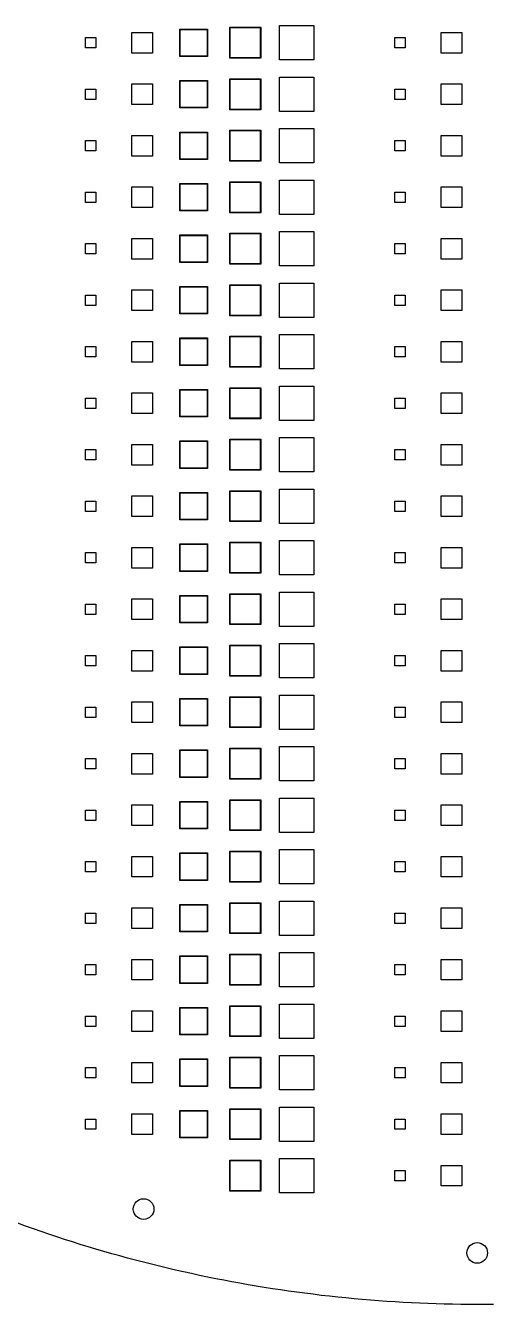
# Model space of a CAD drawing. Header units: millimetres. Extents: x -195 to 195, y -204 to 195.
# Drawn here: x -65.7 to 1.6, y -195 to -8.8 of the extents above; entities that cross this region are included whole.
import ezdxf

# ---------------------------------------------------------------- set-up
doc = ezdxf.new("R2010")
doc.units = ezdxf.units.MM
for name, color, linetype in [('M1', 1, 'Continuous'), ('M2', 30, 'Continuous'), ('NPTH', 9, 'Continuous'), ('OUTLINE', 7, 'Continuous')]:
    doc.layers.add(name, color=color, linetype=linetype)

msp = doc.modelspace()

# ---------------------------------------------------------------- linework, layer by layer
at = {"layer": 'M1'}
for points in [[(-39.3, -9.3), (-39.3, -13.2), (-43.2, -13.2), (-43.2, -9.3)], [(-31.55, -9.05), (-31.55, -13.45), (-35.95, -13.45), (-35.95, -9.05)], [(-28.75, -8.75), (-23.75, -8.75), (-23.75, -13.75), (-28.75, -13.75)], [(-55.5, -10.5), (-55.5, -12), (-57, -12), (-57, -10.5)], [(-50.25, -9.75), (-47.25, -9.75), (-47.25, -12.75), (-50.25, -12.75)], [(-10.5, -10.5), (-10.5, -12), (-12, -12), (-12, -10.5)], [(-5.25, -9.75), (-2.25, -9.75), (-2.25, -12.75), (-5.25, -12.75)], [(-35.95, -16.55), (-31.55, -16.55), (-31.55, -20.95), (-35.95, -20.95)], [(-28.75, -16.25), (-23.75, -16.25), (-23.75, -21.25), (-28.75, -21.25)], [(-57, -18), (-55.5, -18), (-55.5, -19.5), (-57, -19.5)], [(-50.25, -17.25), (-47.25, -17.25), (-47.25, -20.25), (-50.25, -20.25)], [(-39.3, -16.8), (-39.3, -20.7), (-43.2, -20.7), (-43.2, -16.8)], [(-10.5, -18), (-10.5, -19.5), (-12, -19.5), (-12, -18)], [(-5.25, -17.25), (-2.25, -17.25), (-2.25, -20.25), (-5.25, -20.25)], [(-35.95, -24.05), (-31.55, -24.05), (-31.55, -28.45), (-35.95, -28.45)], [(-23.75, -23.75), (-23.75, -28.75), (-28.75, -28.75), (-28.75, -23.75)], [(-55.5, -25.5), (-55.5, -27), (-57, -27), (-57, -25.5)], [(-47.25, -24.75), (-47.25, -27.75), (-50.25, -27.75), (-50.25, -24.75)], [(-39.3, -24.3), (-39.3, -28.2), (-43.2, -28.2), (-43.2, -24.3)], [(-10.5, -25.5), (-10.5, -27), (-12, -27), (-12, -25.5)], [(-2.25, -24.75), (-2.25, -27.75), (-5.25, -27.75), (-5.25, -24.75)], [(-35.95, -31.55), (-31.55, -31.55), (-31.55, -35.95), (-35.95, -35.95)], [(-23.75, -31.25), (-23.75, -36.25), (-28.75, -36.25), (-28.75, -31.25)], [(-57, -33), (-55.5, -33), (-55.5, -34.5), (-57, -34.5)], [(-47.25, -32.25), (-47.25, -35.25), (-50.25, -35.25), (-50.25, -32.25)], [(-43.2, -31.8), (-39.3, -31.8), (-39.3, -35.7), (-43.2, -35.7)], [(-10.5, -33), (-10.5, -34.5), (-12, -34.5), (-12, -33)], [(-2.25, -32.25), (-2.25, -35.25), (-5.25, -35.25), (-5.25, -32.25)], [(-35.95, -39.05), (-31.55, -39.05), (-31.55, -43.45), (-35.95, -43.45)], [(-23.75, -38.75), (-23.75, -43.75), (-28.75, -43.75), (-28.75, -38.75)], [(-55.5, -40.5), (-55.5, -42), (-57, -42), (-57, -40.5)], [(-47.25, -39.75), (-47.25, -42.75), (-50.25, -42.75), (-50.25, -39.75)], [(-39.3, -39.3), (-39.3, -43.2), (-43.2, -43.2), (-43.2, -39.3)], [(-10.5, -40.5), (-10.5, -42), (-12, -42), (-12, -40.5)], [(-5.25, -39.75), (-2.25, -39.75), (-2.25, -42.75), (-5.25, -42.75)], [(-31.55, -46.55), (-31.55, -50.95), (-35.95, -50.95), (-35.95, -46.55)], [(-23.75, -46.25), (-23.75, -51.25), (-28.75, -51.25), (-28.75, -46.25)], [(-57, -48), (-55.5, -48), (-55.5, -49.5), (-57, -49.5)], [(-50.25, -47.25), (-47.25, -47.25), (-47.25, -50.25), (-50.25, -50.25)], [(-39.3, -46.8), (-39.3, -50.7), (-43.2, -50.7), (-43.2, -46.8)], [(-12, -48), (-10.5, -48), (-10.5, -49.5), (-12, -49.5)], [(-2.25, -47.25), (-2.25, -50.25), (-5.25, -50.25), (-5.25, -47.25)], [(-23.75, -53.75), (-23.75, -58.75), (-28.75, -58.75), (-28.75, -53.75)], [(-57, -55.5), (-55.5, -55.5), (-55.5, -57), (-57, -57)], [(-47.25, -54.75), (-47.25, -57.75), (-50.25, -57.75), (-50.25, -54.75)], [(-43.2, -54.3), (-39.3, -54.3), (-39.3, -58.2), (-43.2, -58.2)], [(-31.55, -54.05), (-31.55, -58.45), (-35.95, -58.45), (-35.95, -54.05)], [(-12, -55.5), (-10.5, -55.5), (-10.5, -57), (-12, -57)], [(-5.25, -54.75), (-2.25, -54.75), (-2.25, -57.75), (-5.25, -57.75)], [(-23.75, -61.25), (-23.75, -66.25), (-28.75, -66.25), (-28.75, -61.25)], [(-55.5, -63), (-55.5, -64.5), (-57, -64.5), (-57, -63)], [(-47.25, -62.25), (-47.25, -65.25), (-50.25, -65.25), (-50.25, -62.25)], [(-43.2, -61.8), (-39.3, -61.8), (-39.3, -65.7), (-43.2, -65.7)], [(-35.95, -61.55), (-31.55, -61.55), (-31.55, -65.95), (-35.95, -65.95)], [(-10.5, -63), (-10.5, -64.5), (-12, -64.5), (-12, -63)], [(-2.25, -62.25), (-2.25, -65.25), (-5.25, -65.25), (-5.25, -62.25)], [(-23.75, -68.75), (-23.75, -73.75), (-28.75, -73.75), (-28.75, -68.75)], [(-57, -70.5), (-55.5, -70.5), (-55.5, -72), (-57, -72)], [(-50.25, -69.75), (-47.25, -69.75), (-47.25, -72.75), (-50.25, -72.75)], [(-39.3, -69.3), (-39.3, -73.2), (-43.2, -73.2), (-43.2, -69.3)], [(-31.55, -69.05), (-31.55, -73.45), (-35.95, -73.45), (-35.95, -69.05)], [(-12, -70.5), (-10.5, -70.5), (-10.5, -72), (-12, -72)], [(-2.25, -69.75), (-2.25, -72.75), (-5.25, -72.75), (-5.25, -69.75)], [(-23.75, -76.25), (-23.75, -81.25), (-28.75, -81.25), (-28.75, -76.25)], [(-55.5, -78), (-55.5, -79.5), (-57, -79.5), (-57, -78)], [(-47.25, -77.25), (-47.25, -80.25), (-50.25, -80.25), (-50.25, -77.25)], [(-39.3, -76.8), (-39.3, -80.7), (-43.2, -80.7), (-43.2, -76.8)], [(-35.95, -76.55), (-31.55, -76.55), (-31.55, -80.95), (-35.95, -80.95)], [(-10.5, -78), (-10.5, -79.5), (-12, -79.5), (-12, -78)], [(-2.25, -77.25), (-2.25, -80.25), (-5.25, -80.25), (-5.25, -77.25)], [(-28.75, -83.75), (-23.75, -83.75), (-23.75, -88.75), (-28.75, -88.75)], [(-55.5, -85.5), (-55.5, -87), (-57, -87), (-57, -85.5)], [(-50.25, -84.75), (-47.25, -84.75), (-47.25, -87.75), (-50.25, -87.75)], [(-39.3, -84.3), (-39.3, -88.2), (-43.2, -88.2), (-43.2, -84.3)], [(-31.55, -84.05), (-31.55, -88.45), (-35.95, -88.45), (-35.95, -84.05)], [(-12, -85.5), (-10.5, -85.5), (-10.5, -87), (-12, -87)], [(-5.25, -84.75), (-2.25, -84.75), (-2.25, -87.75), (-5.25, -87.75)], [(-28.75, -91.25), (-23.75, -91.25), (-23.75, -96.25), (-28.75, -96.25)], [(-57, -93), (-55.5, -93), (-55.5, -94.5), (-57, -94.5)], [(-50.25, -92.25), (-47.25, -92.25), (-47.25, -95.25), (-50.25, -95.25)], [(-39.3, -91.8), (-39.3, -95.7), (-43.2, -95.7), (-43.2, -91.8)], [(-31.55, -91.55), (-31.55, -95.95), (-35.95, -95.95), (-35.95, -91.55)], [(-10.5, -93), (-10.5, -94.5), (-12, -94.5), (-12, -93)], [(-2.25, -92.25), (-2.25, -95.25), (-5.25, -95.25), (-5.25, -92.25)], [(-55.5, -100.5), (-55.5, -102), (-57, -102), (-57, -100.5)], [(-50.25, -99.75), (-47.25, -99.75), (-47.25, -102.75), (-50.25, -102.75)], [(-39.3, -99.3), (-39.3, -103.2), (-43.2, -103.2), (-43.2, -99.3)], [(-31.55, -99.05), (-31.55, -103.45), (-35.95, -103.45), (-35.95, -99.05)], [(-23.75, -98.75), (-23.75, -103.75), (-28.75, -103.75), (-28.75, -98.75)], [(-12, -100.5), (-10.5, -100.5), (-10.5, -102), (-12, -102)], [(-5.25, -99.75), (-2.25, -99.75), (-2.25, -102.75), (-5.25, -102.75)], [(-57, -108), (-55.5, -108), (-55.5, -109.5), (-57, -109.5)], [(-50.25, -107.25), (-47.25, -107.25), (-47.25, -110.25), (-50.25, -110.25)], [(-39.3, -106.8), (-39.3, -110.7), (-43.2, -110.7), (-43.2, -106.8)], [(-31.55, -106.55), (-31.55, -110.95), (-35.95, -110.95), (-35.95, -106.55)], [(-23.75, -106.25), (-23.75, -111.25), (-28.75, -111.25), (-28.75, -106.25)], [(-10.5, -108), (-10.5, -109.5), (-12, -109.5), (-12, -108)], [(-2.25, -107.25), (-2.25, -110.25), (-5.25, -110.25), (-5.25, -107.25)], [(-50.25, -114.75), (-47.25, -114.75), (-47.25, -117.75), (-50.25, -117.75)], [(-39.3, -114.3), (-39.3, -118.2), (-43.2, -118.2), (-43.2, -114.3)], [(-31.55, -114.05), (-31.55, -118.45), (-35.95, -118.45), (-35.95, -114.05)], [(-28.75, -113.75), (-23.75, -113.75), (-23.75, -118.75), (-28.75, -118.75)], [(-5.25, -114.75), (-2.25, -114.75), (-2.25, -117.75), (-5.25, -117.75)], [(-57, -115.5), (-55.5, -115.5), (-55.5, -117), (-57, -117)], [(-10.5, -115.5), (-10.5, -117), (-12, -117), (-12, -115.5)], [(-47.25, -122.25), (-47.25, -125.25), (-50.25, -125.25), (-50.25, -122.25)], [(-39.3, -121.8), (-39.3, -125.7), (-43.2, -125.7), (-43.2, -121.8)], [(-35.95, -121.55), (-31.55, -121.55), (-31.55, -125.95), (-35.95, -125.95)], [(-28.75, -121.25), (-23.75, -121.25), (-23.75, -126.25), (-28.75, -126.25)], [(-2.25, -122.25), (-2.25, -125.25), (-5.25, -125.25), (-5.25, -122.25)], [(-55.5, -123), (-55.5, -124.5), (-57, -124.5), (-57, -123)], [(-10.5, -123), (-10.5, -124.5), (-12, -124.5), (-12, -123)], [(-47.25, -129.75), (-47.25, -132.75), (-50.25, -132.75), (-50.25, -129.75)], [(-39.3, -129.3), (-39.3, -133.2), (-43.2, -133.2), (-43.2, -129.3)], [(-35.95, -129.05), (-31.55, -129.05), (-31.55, -133.45), (-35.95, -133.45)], [(-23.75, -128.75), (-23.75, -133.75), (-28.75, -133.75), (-28.75, -128.75)], [(-5.25, -129.75), (-2.25, -129.75), (-2.25, -132.75), (-5.25, -132.75)], [(-57, -130.5), (-55.5, -130.5), (-55.5, -132), (-57, -132)], [(-10.5, -130.5), (-10.5, -132), (-12, -132), (-12, -130.5)], [(-47.25, -137.25), (-47.25, -140.25), (-50.25, -140.25), (-50.25, -137.25)], [(-43.2, -136.8), (-39.3, -136.8), (-39.3, -140.7), (-43.2, -140.7)], [(-35.95, -136.55), (-31.55, -136.55), (-31.55, -140.95), (-35.95, -140.95)], [(-23.75, -136.25), (-23.75, -141.25), (-28.75, -141.25), (-28.75, -136.25)], [(-2.25, -137.25), (-2.25, -140.25), (-5.25, -140.25), (-5.25, -137.25)], [(-57, -138), (-55.5, -138), (-55.5, -139.5), (-57, -139.5)], [(-10.5, -138), (-10.5, -139.5), (-12, -139.5), (-12, -138)], [(-50.25, -144.75), (-47.25, -144.75), (-47.25, -147.75), (-50.25, -147.75)], [(-39.3, -144.3), (-39.3, -148.2), (-43.2, -148.2), (-43.2, -144.3)], [(-35.95, -144.05), (-31.55, -144.05), (-31.55, -148.45), (-35.95, -148.45)], [(-23.75, -143.75), (-23.75, -148.75), (-28.75, -148.75), (-28.75, -143.75)], [(-2.25, -144.75), (-2.25, -147.75), (-5.25, -147.75), (-5.25, -144.75)], [(-57, -145.5), (-55.5, -145.5), (-55.5, -147), (-57, -147)], [(-10.5, -145.5), (-10.5, -147), (-12, -147), (-12, -145.5)], [(-47.25, -152.25), (-47.25, -155.25), (-50.25, -155.25), (-50.25, -152.25)], [(-39.3, -151.8), (-39.3, -155.7), (-43.2, -155.7), (-43.2, -151.8)], [(-31.55, -151.55), (-31.55, -155.95), (-35.95, -155.95), (-35.95, -151.55)], [(-28.75, -151.25), (-23.75, -151.25), (-23.75, -156.25), (-28.75, -156.25)], [(-5.25, -152.25), (-2.25, -152.25), (-2.25, -155.25), (-5.25, -155.25)], [(-57, -153), (-55.5, -153), (-55.5, -154.5), (-57, -154.5)], [(-10.5, -153), (-10.5, -154.5), (-12, -154.5), (-12, -153)], [(-50.25, -159.75), (-47.25, -159.75), (-47.25, -162.75), (-50.25, -162.75)], [(-43.2, -159.3), (-39.3, -159.3), (-39.3, -163.2), (-43.2, -163.2)], [(-35.95, -159.05), (-31.55, -159.05), (-31.55, -163.45), (-35.95, -163.45)], [(-23.75, -158.75), (-23.75, -163.75), (-28.75, -163.75), (-28.75, -158.75)], [(-2.25, -159.75), (-2.25, -162.75), (-5.25, -162.75), (-5.25, -159.75)], [(-55.5, -160.5), (-55.5, -162), (-57, -162), (-57, -160.5)], [(-10.5, -160.5), (-10.5, -162), (-12, -162), (-12, -160.5)], [(-50.25, -167.25), (-47.25, -167.25), (-47.25, -170.25), (-50.25, -170.25)], [(-39.3, -166.8), (-39.3, -170.7), (-43.2, -170.7), (-43.2, -166.8)], [(-31.55, -166.55), (-31.55, -170.95), (-35.95, -170.95), (-35.95, -166.55)], [(-23.75, -166.25), (-23.75, -171.25), (-28.75, -171.25), (-28.75, -166.25)], [(-5.25, -167.25), (-2.25, -167.25), (-2.25, -170.25), (-5.25, -170.25)], [(-57, -168), (-55.5, -168), (-55.5, -169.5), (-57, -169.5)], [(-12, -168), (-10.5, -168), (-10.5, -169.5), (-12, -169.5)], [(-31.55, -174.05), (-31.55, -178.45), (-35.95, -178.45), (-35.95, -174.05)], [(-23.75, -173.75), (-23.75, -178.75), (-28.75, -178.75), (-28.75, -173.75)], [(-5.25, -174.75), (-2.25, -174.75), (-2.25, -177.75), (-5.25, -177.75)], [(-10.5, -175.5), (-10.5, -177), (-12, -177), (-12, -175.5)]]:
    msp.add_lwpolyline(points, close=True, dxfattribs=at)
at = {"layer": 'M2'}
for points in [[(-39.25, -9.25), (-39.25, -13.25), (-43.25, -13.25), (-43.25, -9.25)], [(-31.5, -9), (-31.5, -13.5), (-36, -13.5), (-36, -9)], [(-28.75, -8.75), (-23.75, -8.75), (-23.75, -13.75), (-28.75, -13.75)], [(-55.5, -10.5), (-55.5, -12), (-57, -12), (-57, -10.5)], [(-50.25, -9.75), (-47.25, -9.75), (-47.25, -12.75), (-50.25, -12.75)], [(-10.5, -10.5), (-10.5, -12), (-12, -12), (-12, -10.5)], [(-5.25, -9.75), (-2.25, -9.75), (-2.25, -12.75), (-5.25, -12.75)], [(-39.25, -16.75), (-39.25, -20.75), (-43.25, -20.75), (-43.25, -16.75)], [(-36, -16.5), (-31.5, -16.5), (-31.5, -21), (-36, -21)], [(-28.75, -16.25), (-23.75, -16.25), (-23.75, -21.25), (-28.75, -21.25)], [(-57, -18), (-55.5, -18), (-55.5, -19.5), (-57, -19.5)], [(-50.25, -17.25), (-47.25, -17.25), (-47.25, -20.25), (-50.25, -20.25)], [(-10.5, -18), (-10.5, -19.5), (-12, -19.5), (-12, -18)], [(-5.25, -17.25), (-2.25, -17.25), (-2.25, -20.25), (-5.25, -20.25)], [(-36, -24), (-31.5, -24), (-31.5, -28.5), (-36, -28.5)], [(-23.75, -23.75), (-23.75, -28.75), (-28.75, -28.75), (-28.75, -23.75)], [(-55.5, -25.5), (-55.5, -27), (-57, -27), (-57, -25.5)], [(-47.25, -24.75), (-47.25, -27.75), (-50.25, -27.75), (-50.25, -24.75)], [(-39.25, -24.25), (-39.25, -28.25), (-43.25, -28.25), (-43.25, -24.25)], [(-10.5, -25.5), (-10.5, -27), (-12, -27), (-12, -25.5)], [(-2.25, -24.75), (-2.25, -27.75), (-5.25, -27.75), (-5.25, -24.75)], [(-36, -31.5), (-31.5, -31.5), (-31.5, -36), (-36, -36)], [(-23.75, -31.25), (-23.75, -36.25), (-28.75, -36.25), (-28.75, -31.25)], [(-57, -33), (-55.5, -33), (-55.5, -34.5), (-57, -34.5)], [(-47.25, -32.25), (-47.25, -35.25), (-50.25, -35.25), (-50.25, -32.25)], [(-43.25, -31.75), (-39.25, -31.75), (-39.25, -35.75), (-43.25, -35.75)], [(-10.5, -33), (-10.5, -34.5), (-12, -34.5), (-12, -33)], [(-2.25, -32.25), (-2.25, -35.25), (-5.25, -35.25), (-5.25, -32.25)], [(-36, -39), (-31.5, -39), (-31.5, -43.5), (-36, -43.5)], [(-23.75, -38.75), (-23.75, -43.75), (-28.75, -43.75), (-28.75, -38.75)], [(-55.5, -40.5), (-55.5, -42), (-57, -42), (-57, -40.5)], [(-47.25, -39.75), (-47.25, -42.75), (-50.25, -42.75), (-50.25, -39.75)], [(-39.25, -39.25), (-39.25, -43.25), (-43.25, -43.25), (-43.25, -39.25)], [(-10.5, -40.5), (-10.5, -42), (-12, -42), (-12, -40.5)], [(-5.25, -39.75), (-2.25, -39.75), (-2.25, -42.75), (-5.25, -42.75)], [(-31.5, -46.5), (-31.5, -51), (-36, -51), (-36, -46.5)], [(-23.75, -46.25), (-23.75, -51.25), (-28.75, -51.25), (-28.75, -46.25)], [(-57, -48), (-55.5, -48), (-55.5, -49.5), (-57, -49.5)], [(-50.25, -47.25), (-47.25, -47.25), (-47.25, -50.25), (-50.25, -50.25)], [(-39.25, -46.75), (-39.25, -50.75), (-43.25, -50.75), (-43.25, -46.75)], [(-12, -48), (-10.5, -48), (-10.5, -49.5), (-12, -49.5)], [(-2.25, -47.25), (-2.25, -50.25), (-5.25, -50.25), (-5.25, -47.25)], [(-31.5, -54), (-31.5, -58.5), (-36, -58.5), (-36, -54)], [(-23.75, -53.75), (-23.75, -58.75), (-28.75, -58.75), (-28.75, -53.75)], [(-57, -55.5), (-55.5, -55.5), (-55.5, -57), (-57, -57)], [(-47.25, -54.75), (-47.25, -57.75), (-50.25, -57.75), (-50.25, -54.75)], [(-43.25, -54.25), (-39.25, -54.25), (-39.25, -58.25), (-43.25, -58.25)], [(-12, -55.5), (-10.5, -55.5), (-10.5, -57), (-12, -57)], [(-5.25, -54.75), (-2.25, -54.75), (-2.25, -57.75), (-5.25, -57.75)], [(-23.75, -61.25), (-23.75, -66.25), (-28.75, -66.25), (-28.75, -61.25)], [(-55.5, -63), (-55.5, -64.5), (-57, -64.5), (-57, -63)], [(-47.25, -62.25), (-47.25, -65.25), (-50.25, -65.25), (-50.25, -62.25)], [(-43.25, -61.75), (-39.25, -61.75), (-39.25, -65.75), (-43.25, -65.75)], [(-36, -61.5), (-31.5, -61.5), (-31.5, -66), (-36, -66)], [(-10.5, -63), (-10.5, -64.5), (-12, -64.5), (-12, -63)], [(-2.25, -62.25), (-2.25, -65.25), (-5.25, -65.25), (-5.25, -62.25)], [(-23.75, -68.75), (-23.75, -73.75), (-28.75, -73.75), (-28.75, -68.75)], [(-57, -70.5), (-55.5, -70.5), (-55.5, -72), (-57, -72)], [(-50.25, -69.75), (-47.25, -69.75), (-47.25, -72.75), (-50.25, -72.75)], [(-39.25, -69.25), (-39.25, -73.25), (-43.25, -73.25), (-43.25, -69.25)], [(-31.5, -69), (-31.5, -73.5), (-36, -73.5), (-36, -69)], [(-12, -70.5), (-10.5, -70.5), (-10.5, -72), (-12, -72)], [(-2.25, -69.75), (-2.25, -72.75), (-5.25, -72.75), (-5.25, -69.75)], [(-23.75, -76.25), (-23.75, -81.25), (-28.75, -81.25), (-28.75, -76.25)], [(-55.5, -78), (-55.5, -79.5), (-57, -79.5), (-57, -78)], [(-47.25, -77.25), (-47.25, -80.25), (-50.25, -80.25), (-50.25, -77.25)], [(-39.25, -76.75), (-39.25, -80.75), (-43.25, -80.75), (-43.25, -76.75)], [(-36, -76.5), (-31.5, -76.5), (-31.5, -81), (-36, -81)], [(-10.5, -78), (-10.5, -79.5), (-12, -79.5), (-12, -78)], [(-2.25, -77.25), (-2.25, -80.25), (-5.25, -80.25), (-5.25, -77.25)], [(-28.75, -83.75), (-23.75, -83.75), (-23.75, -88.75), (-28.75, -88.75)], [(-55.5, -85.5), (-55.5, -87), (-57, -87), (-57, -85.5)], [(-50.25, -84.75), (-47.25, -84.75), (-47.25, -87.75), (-50.25, -87.75)], [(-39.25, -84.25), (-39.25, -88.25), (-43.25, -88.25), (-43.25, -84.25)], [(-31.5, -84), (-31.5, -88.5), (-36, -88.5), (-36, -84)], [(-12, -85.5), (-10.5, -85.5), (-10.5, -87), (-12, -87)], [(-5.25, -84.75), (-2.25, -84.75), (-2.25, -87.75), (-5.25, -87.75)], [(-28.75, -91.25), (-23.75, -91.25), (-23.75, -96.25), (-28.75, -96.25)], [(-57, -93), (-55.5, -93), (-55.5, -94.5), (-57, -94.5)], [(-50.25, -92.25), (-47.25, -92.25), (-47.25, -95.25), (-50.25, -95.25)], [(-39.25, -91.75), (-39.25, -95.75), (-43.25, -95.75), (-43.25, -91.75)], [(-31.5, -91.5), (-31.5, -96), (-36, -96), (-36, -91.5)], [(-10.5, -93), (-10.5, -94.5), (-12, -94.5), (-12, -93)], [(-2.25, -92.25), (-2.25, -95.25), (-5.25, -95.25), (-5.25, -92.25)], [(-55.5, -100.5), (-55.5, -102), (-57, -102), (-57, -100.5)], [(-50.25, -99.75), (-47.25, -99.75), (-47.25, -102.75), (-50.25, -102.75)], [(-39.25, -99.25), (-39.25, -103.25), (-43.25, -103.25), (-43.25, -99.25)], [(-31.5, -99), (-31.5, -103.5), (-36, -103.5), (-36, -99)], [(-23.75, -98.75), (-23.75, -103.75), (-28.75, -103.75), (-28.75, -98.75)], [(-12, -100.5), (-10.5, -100.5), (-10.5, -102), (-12, -102)], [(-5.25, -99.75), (-2.25, -99.75), (-2.25, -102.75), (-5.25, -102.75)], [(-57, -108), (-55.5, -108), (-55.5, -109.5), (-57, -109.5)], [(-50.25, -107.25), (-47.25, -107.25), (-47.25, -110.25), (-50.25, -110.25)], [(-39.25, -106.75), (-39.25, -110.75), (-43.25, -110.75), (-43.25, -106.75)], [(-31.5, -106.5), (-31.5, -111), (-36, -111), (-36, -106.5)], [(-23.75, -106.25), (-23.75, -111.25), (-28.75, -111.25), (-28.75, -106.25)], [(-10.5, -108), (-10.5, -109.5), (-12, -109.5), (-12, -108)], [(-2.25, -107.25), (-2.25, -110.25), (-5.25, -110.25), (-5.25, -107.25)], [(-50.25, -114.75), (-47.25, -114.75), (-47.25, -117.75), (-50.25, -117.75)], [(-39.25, -114.25), (-39.25, -118.25), (-43.25, -118.25), (-43.25, -114.25)], [(-31.5, -114), (-31.5, -118.5), (-36, -118.5), (-36, -114)], [(-28.75, -113.75), (-23.75, -113.75), (-23.75, -118.75), (-28.75, -118.75)], [(-5.25, -114.75), (-2.25, -114.75), (-2.25, -117.75), (-5.25, -117.75)], [(-57, -115.5), (-55.5, -115.5), (-55.5, -117), (-57, -117)], [(-10.5, -115.5), (-10.5, -117), (-12, -117), (-12, -115.5)], [(-47.25, -122.25), (-47.25, -125.25), (-50.25, -125.25), (-50.25, -122.25)], [(-39.25, -121.75), (-39.25, -125.75), (-43.25, -125.75), (-43.25, -121.75)], [(-36, -121.5), (-31.5, -121.5), (-31.5, -126), (-36, -126)], [(-28.75, -121.25), (-23.75, -121.25), (-23.75, -126.25), (-28.75, -126.25)], [(-2.25, -122.25), (-2.25, -125.25), (-5.25, -125.25), (-5.25, -122.25)], [(-55.5, -123), (-55.5, -124.5), (-57, -124.5), (-57, -123)], [(-10.5, -123), (-10.5, -124.5), (-12, -124.5), (-12, -123)], [(-47.25, -129.75), (-47.25, -132.75), (-50.25, -132.75), (-50.25, -129.75)], [(-39.25, -129.25), (-39.25, -133.25), (-43.25, -133.25), (-43.25, -129.25)], [(-36, -129), (-31.5, -129), (-31.5, -133.5), (-36, -133.5)], [(-23.75, -128.75), (-23.75, -133.75), (-28.75, -133.75), (-28.75, -128.75)], [(-5.25, -129.75), (-2.25, -129.75), (-2.25, -132.75), (-5.25, -132.75)], [(-57, -130.5), (-55.5, -130.5), (-55.5, -132), (-57, -132)], [(-10.5, -130.5), (-10.5, -132), (-12, -132), (-12, -130.5)], [(-47.25, -137.25), (-47.25, -140.25), (-50.25, -140.25), (-50.25, -137.25)], [(-43.25, -136.75), (-39.25, -136.75), (-39.25, -140.75), (-43.25, -140.75)], [(-36, -136.5), (-31.5, -136.5), (-31.5, -141), (-36, -141)], [(-23.75, -136.25), (-23.75, -141.25), (-28.75, -141.25), (-28.75, -136.25)], [(-2.25, -137.25), (-2.25, -140.25), (-5.25, -140.25), (-5.25, -137.25)], [(-57, -138), (-55.5, -138), (-55.5, -139.5), (-57, -139.5)], [(-10.5, -138), (-10.5, -139.5), (-12, -139.5), (-12, -138)], [(-50.25, -144.75), (-47.25, -144.75), (-47.25, -147.75), (-50.25, -147.75)], [(-39.25, -144.25), (-39.25, -148.25), (-43.25, -148.25), (-43.25, -144.25)], [(-36, -144), (-31.5, -144), (-31.5, -148.5), (-36, -148.5)], [(-23.75, -143.75), (-23.75, -148.75), (-28.75, -148.75), (-28.75, -143.75)], [(-2.25, -144.75), (-2.25, -147.75), (-5.25, -147.75), (-5.25, -144.75)], [(-57, -145.5), (-55.5, -145.5), (-55.5, -147), (-57, -147)], [(-10.5, -145.5), (-10.5, -147), (-12, -147), (-12, -145.5)], [(-47.25, -152.25), (-47.25, -155.25), (-50.25, -155.25), (-50.25, -152.25)], [(-39.25, -151.75), (-39.25, -155.75), (-43.25, -155.75), (-43.25, -151.75)], [(-31.5, -151.5), (-31.5, -156), (-36, -156), (-36, -151.5)], [(-28.75, -151.25), (-23.75, -151.25), (-23.75, -156.25), (-28.75, -156.25)], [(-5.25, -152.25), (-2.25, -152.25), (-2.25, -155.25), (-5.25, -155.25)], [(-57, -153), (-55.5, -153), (-55.5, -154.5), (-57, -154.5)], [(-10.5, -153), (-10.5, -154.5), (-12, -154.5), (-12, -153)], [(-50.25, -159.75), (-47.25, -159.75), (-47.25, -162.75), (-50.25, -162.75)], [(-43.25, -159.25), (-39.25, -159.25), (-39.25, -163.25), (-43.25, -163.25)], [(-36, -159), (-31.5, -159), (-31.5, -163.5), (-36, -163.5)], [(-23.75, -158.75), (-23.75, -163.75), (-28.75, -163.75), (-28.75, -158.75)], [(-2.25, -159.75), (-2.25, -162.75), (-5.25, -162.75), (-5.25, -159.75)], [(-55.5, -160.5), (-55.5, -162), (-57, -162), (-57, -160.5)], [(-10.5, -160.5), (-10.5, -162), (-12, -162), (-12, -160.5)], [(-50.25, -167.25), (-47.25, -167.25), (-47.25, -170.25), (-50.25, -170.25)], [(-39.25, -166.75), (-39.25, -170.75), (-43.25, -170.75), (-43.25, -166.75)], [(-31.5, -166.5), (-31.5, -171), (-36, -171), (-36, -166.5)], [(-23.75, -166.25), (-23.75, -171.25), (-28.75, -171.25), (-28.75, -166.25)], [(-5.25, -167.25), (-2.25, -167.25), (-2.25, -170.25), (-5.25, -170.25)], [(-57, -168), (-55.5, -168), (-55.5, -169.5), (-57, -169.5)], [(-12, -168), (-10.5, -168), (-10.5, -169.5), (-12, -169.5)], [(-31.5, -174), (-31.5, -178.5), (-36, -178.5), (-36, -174)], [(-23.75, -173.75), (-23.75, -178.75), (-28.75, -178.75), (-28.75, -173.75)], [(-5.25, -174.75), (-2.25, -174.75), (-2.25, -177.75), (-5.25, -177.75)], [(-10.5, -175.5), (-10.5, -177), (-12, -177), (-12, -175.5)]]:
    msp.add_lwpolyline(points, close=True, dxfattribs=at)
at = {"layer": 'NPTH'}
for centre in [(-48.53, -181.11), (0, -187.5)]:
    msp.add_circle(centre, 1.5, dxfattribs=at)
at = {"layer": 'OUTLINE'}
msp.add_lwpolyline([(2.39, -194.99), (1.2, -195), (0, -195), (-1.2, -195), (-2.39, -194.99), (-3.59, -194.97), (-4.79, -194.94), (-5.98, -194.91), (-7.18, -194.87), (-8.37, -194.82), (-9.57, -194.77), (-10.76, -194.7), (-11.96, -194.63), (-13.15, -194.56), (-14.35, -194.47), (-15.54, -194.38), (-16.73, -194.28), (-17.92, -194.17), (-19.11, -194.06), (-20.3, -193.94), (-21.49, -193.81), (-22.68, -193.68), (-23.87, -193.53), (-25.06, -193.38), (-26.24, -193.23), (-27.43, -193.06), (-28.61, -192.89), (-29.8, -192.71), (-30.98, -192.52), (-32.16, -192.33), (-33.34, -192.13), (-34.52, -191.92), (-35.69, -191.71), (-36.87, -191.48), (-38.04, -191.25), (-39.22, -191.02), (-40.39, -190.77), (-41.56, -190.52), (-42.72, -190.26), (-43.89, -190), (-45.06, -189.72), (-46.22, -189.44), (-47.38, -189.16), (-48.54, -188.86), (-49.7, -188.56), (-50.85, -188.25), (-52.01, -187.94), (-53.16, -187.61), (-54.31, -187.28), (-55.46, -186.95), (-56.61, -186.6), (-57.75, -186.25), (-58.89, -185.89), (-60.03, -185.53), (-61.17, -185.16), (-62.3, -184.78), (-63.44, -184.39), (-64.57, -184), (-65.69, -183.6), (-66.82, -183.19)], dxfattribs=at)

doc.saveas('drawing.dxf')
